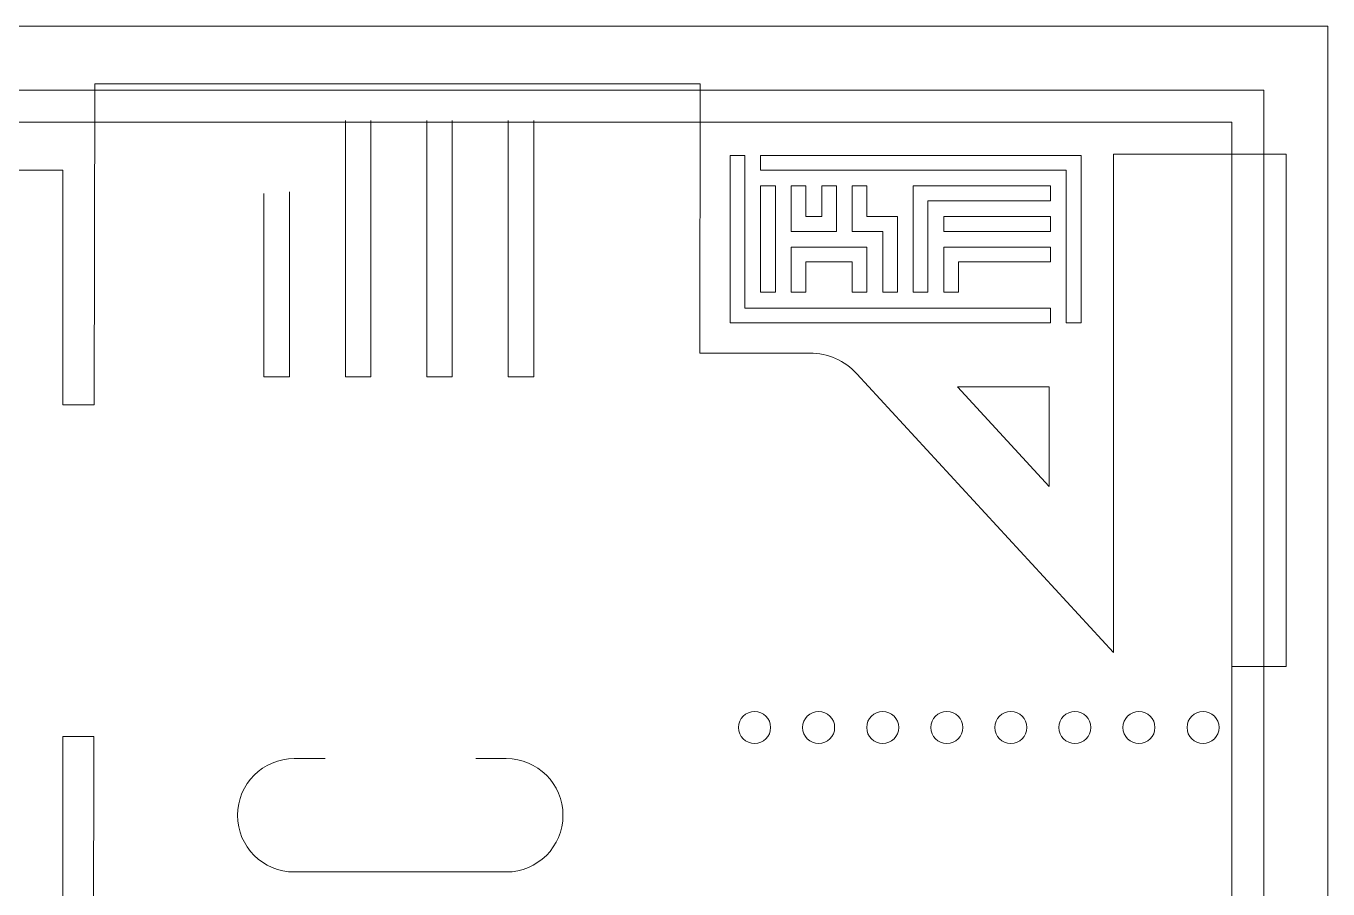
# Model space of a CAD drawing. Header units: millimetres. Extents: x 0 to 85, y -110 to 0.
# Drawn here: x 44.36 to 85, y -26.94 to 0 of the extents above; entities that cross this region are included whole.
import ezdxf

# ---------------------------------------------------------------- set-up
doc = ezdxf.new("R2010")
doc.units = ezdxf.units.MM
doc.header["$LTSCALE"] = 25.4
for name, color, linetype, lineweight in [('cutting', 7, 'Continuous', 5), ('engraving', 3, 'Continuous', 5), ('helper', 1, 'Continuous', 5)]:
    doc.layers.add(name, color=color, linetype=linetype, lineweight=lineweight)

msp = doc.modelspace()

# ---------------------------------------------------------------- linework, layer by layer
at = {"layer": 'cutting'}
for points in [[(0, 0), (0, -54), (85, -54), (85, 0)], [(76.3, -11.268), (76.3, -14.38), (73.436, -11.268)]]:
    msp.add_lwpolyline(points, close=True, dxfattribs=at)
msp.add_lwpolyline([(82, -36.8), (82, -21), (82, -20), (83.7, -20), (83.7, -4), (78.3, -4), (78.3, -19.554), (70.296, -10.856, 0.209731), (68.824, -10.21), (65.388, -10.21), (65.4, -1.8), (61.45, -1.8), (61.45, -1.8), (50.45, -1.8), (50.45, -1.8), (46.5, -1.8), (46.486, -11.83), (45.5, -11.829), (45.5, -4.5), (39.349, -4.5, 0.165768)], format="xyb", dxfattribs=at)
msp.add_lwpolyline([(45.5, -28.4), (45.5, -22.18), (46.472, -22.18), (46.453, -35.195)], dxfattribs=at)
at = {"layer": 'engraving'}
for points in [[(66.337, -9.268), (76.339, -9.268), (76.339, -8.806), (66.796, -8.806), (66.796, -4.038), (66.337, -4.038)], [(67.289, -4.5), (76.832, -4.5), (76.832, -9.268), (77.291, -9.268), (77.291, -4.038), (67.289, -4.038)], [(67.289, -4.993), (67.289, -8.313), (67.749, -8.313), (67.749, -4.993)], [(68.242, -4.993), (68.242, -6.411), (69.654, -6.411), (69.654, -4.993), (69.195, -4.993), (69.195, -5.949), (68.702, -5.949), (68.702, -4.993)], [(70.147, -4.993), (70.147, -6.411), (71.1, -6.411), (71.1, -8.313), (71.559, -8.313), (71.559, -5.949), (70.607, -5.949), (70.607, -4.993)], [(72.052, -4.993), (72.052, -8.313), (72.512, -8.313), (72.512, -5.455), (76.339, -5.455), (76.339, -4.993)], [(73.005, -5.949), (73.005, -6.411), (76.339, -6.411), (76.339, -5.949)], [(68.242, -6.904), (68.242, -8.313), (68.702, -8.313), (68.702, -7.366), (70.147, -7.366), (70.147, -8.313), (70.607, -8.313), (70.607, -6.904)], [(73.005, -6.904), (73.005, -8.313), (73.464, -8.313), (73.464, -7.366), (76.339, -7.366), (76.339, -6.904)]]:
    msp.add_lwpolyline(points, close=True, dxfattribs=at)
at = {"layer": 'helper'}
for points in [[(2, -2), (2, -52), (83, -52), (83, -2)], [(3, -3), (3, -51), (82, -51), (82, -3)]]:
    msp.add_lwpolyline(points, close=True, dxfattribs=at)
for points in [[(55.124, -2.95), (55.124, -10.95), (54.324, -10.95), (54.324, -2.95)], [(57.664, -2.95), (57.664, -10.95), (56.864, -10.95), (56.864, -2.95)], [(60.204, -2.95), (60.204, -10.95), (59.404, -10.95), (59.404, -2.95)], [(52.584, -5.172), (52.584, -10.95), (51.784, -10.95), (51.784, -5.225)]]:
    msp.add_lwpolyline(points, dxfattribs=at)
msp.add_lwpolyline([(53.69, -22.87), (52.728, -22.87, 1), (52.728, -26.41), (59.348, -26.41, 1), (59.348, -22.87), (58.401, -22.87)], format="xyb", dxfattribs=at)
for centre in [(67.1, -21.9), (69.1, -21.9), (71.1, -21.9), (73.1, -21.9), (75.1, -21.9), (77.1, -21.9), (79.1, -21.9), (81.1, -21.9)]:
    msp.add_circle(centre, 0.5, dxfattribs=at)

doc.saveas('drawing.dxf')
